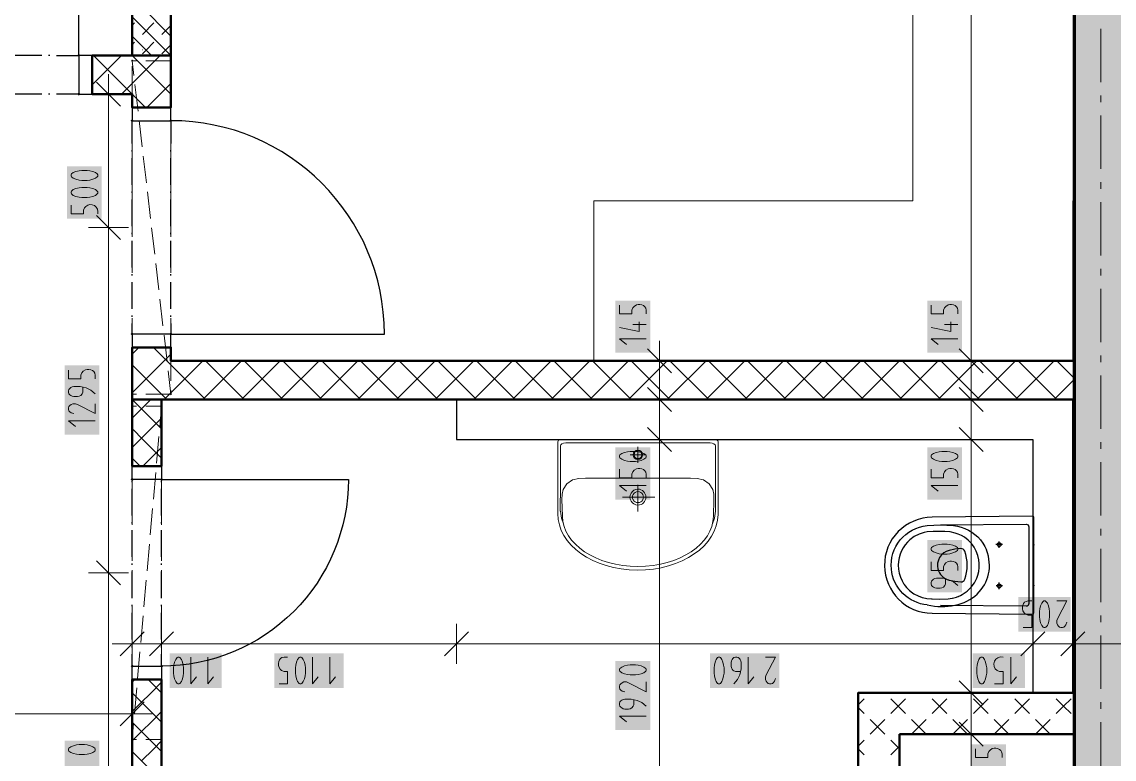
# Model space of a CAD drawing. Header units: millimetres. Extents: x 0 to 594, y 0 to 420.
# Drawn here: x 309.42 to 351.37, y 243.86 to 272.19 of the extents above; entities that cross this region are included whole.
import ezdxf

# ---------------------------------------------------------------- set-up
doc = ezdxf.new("R2010")
doc.units = ezdxf.units.MM
doc.header["$LTSCALE"] = 8
for name, color, linetype in [('PDF_Dvere', 7, 'Continuous'), ('PDF_Instalacni prizdivka do 1m', 7, 'Continuous'), ('PDF_Koty delkove', 7, 'Continuous'), ('PDF_Kuchyne', 7, 'Continuous'), ('PDF_Osy hlavni', 7, 'Continuous'), ('PDF_Preklady', 7, 'Continuous'), ('PDF_Pricky CP', 7, 'Continuous'), ('PDF_Pricky zdene', 7, 'Continuous'), ('PDF_Sanita', 7, 'Continuous'), ('PDF_Steny obvodove nosne', 7, 'Continuous')]:
    doc.layers.add(name, color=color, linetype=linetype)

msp = doc.modelspace()

# ---------------------------------------------------------------- linework, layer by layer
at = {"layer": 'PDF_Dvere', "lineweight": 25}
for points in [[(310.745, 270.907), (311.605, 270.907), (311.605, 279.107, 0.414213), (303.405, 270.907), (303.826, 270.907)], [(315.141, 260.603), (315.141, 260.196), (323.341, 260.196, 0.414213), (315.141, 268.396), (315.141, 267.522)], [(314.783, 254.61), (321.958, 254.61, -0.414214), (314.783, 247.435), (314.783, 247.893)]]:
    msp.add_lwpolyline(points, format="xyb", dxfattribs=at)
for points in [[(310.181, 270.907), (309.156, 270.907)], [(310.489, 270.907), (310.437, 270.907)], [(310.181, 269.421), (309.156, 269.421)], [(310.489, 269.421), (310.437, 269.421)], [(311.605, 269.421), (310.745, 269.421)], [(313.655, 267.522), (313.655, 268.396)], [(313.655, 267.215), (313.655, 267.266)], [(315.141, 267.215), (315.141, 267.266)], [(313.655, 265.933), (313.655, 266.958)], [(315.141, 265.933), (315.141, 266.958)], [(313.655, 265.626), (313.655, 265.677)], [(315.141, 265.626), (315.141, 265.677)], [(313.655, 264.345), (313.655, 265.37)], [(315.141, 264.345), (315.141, 265.37)], [(313.655, 264.037), (313.655, 264.088)], [(315.141, 264.037), (315.141, 264.088)], [(313.655, 262.756), (313.655, 263.781)], [(315.141, 262.756), (315.141, 263.781)], [(313.655, 262.448), (313.655, 262.5)], [(315.141, 262.448), (315.141, 262.5)], [(313.655, 261.167), (313.655, 262.192)], [(315.141, 261.167), (315.141, 262.192)], [(313.655, 260.86), (313.655, 260.911)], [(313.655, 260.196), (313.655, 260.603)], [(315.141, 260.86), (315.141, 260.911)], [(313.655, 254.505), (313.655, 254.556)], [(313.655, 253.223), (313.655, 254.248)], [(314.783, 254.505), (314.783, 254.556)], [(314.783, 253.223), (314.783, 254.248)], [(313.655, 252.916), (313.655, 252.967)], [(313.655, 251.635), (313.655, 252.66)], [(314.783, 252.916), (314.783, 252.967)], [(314.783, 251.635), (314.783, 252.66)], [(313.655, 251.327), (313.655, 251.378)], [(314.783, 251.327), (314.783, 251.378)], [(313.655, 250.046), (313.655, 251.071)], [(314.783, 250.046), (314.783, 251.071)], [(313.655, 249.738), (313.655, 249.79)], [(314.783, 249.738), (314.783, 249.79)], [(313.655, 248.457), (313.655, 249.482)], [(314.783, 248.457), (314.783, 249.482)], [(313.655, 248.15), (313.655, 248.201)], [(314.783, 248.15), (314.783, 248.201)], [(313.655, 247.435), (313.655, 247.893)]]:
    msp.add_lwpolyline(points, dxfattribs=at)
for points in [[(311.605, 269.421), (312.118, 269.421), (312.118, 270.907), (311.605, 270.907)], [(313.655, 268.908), (313.655, 268.396), (315.141, 268.396), (315.141, 268.908)], [(313.655, 260.196), (313.655, 259.683), (315.141, 259.683), (315.141, 260.196)], [(313.655, 254.61), (313.655, 255.122), (314.783, 255.122), (314.783, 254.61)], [(313.655, 246.922), (313.655, 247.435), (314.783, 247.435), (314.783, 246.922)]]:
    msp.add_lwpolyline(points, close=True, dxfattribs=at)
at = {"layer": 'PDF_Dvere', "lineweight": 25, "transparency": 33554559}
for points in [[(311.669, 270.907), (311.605, 270.843), (311.605, 270.971), (311.541, 270.907)], [(311.669, 269.421), (311.605, 269.357), (311.605, 269.485), (311.541, 269.421)], [(313.655, 268.332), (313.591, 268.396), (313.719, 268.396), (313.655, 268.46)], [(315.141, 268.332), (315.077, 268.396), (315.206, 268.396), (315.141, 268.46)], [(313.655, 260.132), (313.591, 260.196), (313.719, 260.196), (313.655, 260.26)], [(315.141, 260.132), (315.077, 260.196), (315.206, 260.196), (315.141, 260.26)], [(313.655, 254.545), (313.591, 254.61), (313.719, 254.61), (313.655, 254.674)], [(314.783, 254.545), (314.719, 254.61), (314.847, 254.61), (314.783, 254.674)], [(313.655, 247.371), (313.591, 247.435), (313.719, 247.435), (313.655, 247.499)], [(314.783, 247.371), (314.719, 247.435), (314.847, 247.435), (314.783, 247.499)]]:
    msp.add_solid(points, dxfattribs=at)
at = {"layer": 'PDF_Instalacni prizdivka do 1m', "lineweight": 25}
msp.add_lwpolyline([(349.786, 257.685), (326.109, 257.685), (326.109, 256.147), (348.249, 256.147), (348.249, 246.41), (349.786, 246.41), (349.786, 257.684)], close=True, dxfattribs=at)
at = {"layer": 'PDF_Koty delkove', "lineweight": 18}
for points in [[(345.88, 233.7), (345.88, 234.028), (345.88, 236.313), (345.88, 244.821), (345.88, 246.41), (345.88, 256.147), (345.88, 257.685), (345.88, 259.171), (345.88, 320.055), (345.88, 323.95)], [(312.748, 269.421), (312.748, 270.189)], [(313.209, 268.959), (312.287, 269.882)], [(313.517, 269.421), (312.748, 269.421), (311.979, 269.421)], [(312.748, 239.03), (312.748, 251.022), (312.748, 264.296), (312.748, 269.421)], [(311.919, 266.485), (311.714, 266.485), (311.613, 266.471), (311.493, 266.444), (311.39, 266.403), (311.322, 266.348), (311.305, 266.321), (311.305, 266.266), (311.322, 266.238), (311.39, 266.184), (311.493, 266.143), (311.613, 266.115), (311.714, 266.101), (311.919, 266.101), (312.022, 266.115), (312.142, 266.143), (312.244, 266.184), (312.313, 266.238)], [(312.313, 266.238), (312.33, 266.266), (312.33, 266.321), (312.313, 266.348), (312.244, 266.403), (312.142, 266.444), (312.022, 266.471), (311.919, 266.485)], [(313.209, 263.834), (312.287, 264.757)], [(313.517, 264.296), (312.748, 264.296), (311.979, 264.296)], [(332.37, 261.303), (332.37, 260.974), (332.848, 260.974), (332.848, 261.111), (332.882, 261.206), (332.934, 261.261), (333.019, 261.316), (333.086, 261.33), (333.155, 261.33), (333.224, 261.316), (333.291, 261.289), (333.343, 261.248), (333.378, 261.193), (333.395, 261.111), (333.395, 260.974)], [(344.342, 261.303), (344.342, 260.974), (344.82, 260.974), (344.82, 261.111), (344.855, 261.206), (344.906, 261.261), (344.991, 261.316), (345.059, 261.33), (345.128, 261.33), (345.196, 261.316), (345.264, 261.289), (345.315, 261.248), (345.35, 261.193), (345.367, 261.111)], [(345.367, 261.111), (345.367, 260.974)], [(333.121, 260.673), (333.121, 260.289), (332.37, 260.454)], [(333.395, 260.563), (332.882, 260.563)], [(345.094, 260.673), (345.094, 260.289), (344.342, 260.454)], [(345.367, 260.563), (344.855, 260.563)], [(333.395, 260.016), (332.37, 260.016), (332.643, 259.797)], [(333.907, 259.171), (333.907, 259.94)], [(345.367, 260.016), (344.342, 260.016), (344.615, 259.797)], [(334.369, 258.71), (333.446, 259.632)], [(346.341, 258.71), (345.419, 259.632)], [(334.676, 259.171), (333.907, 259.171), (333.139, 259.171)], [(333.907, 233.7), (333.907, 236.467), (333.907, 256.147), (333.907, 257.685), (333.907, 259.171)], [(346.649, 259.171), (345.88, 259.171), (345.111, 259.171)], [(311.21, 258.809), (311.21, 258.481), (311.688, 258.481), (311.688, 258.618), (311.723, 258.713), (311.774, 258.768), (311.859, 258.822), (311.927, 258.836), (311.995, 258.836), (312.064, 258.822), (312.132, 258.795), (312.183, 258.754), (312.218, 258.7), (312.235, 258.618), (312.235, 258.481)], [(312.235, 257.906), (312.064, 258.043), (311.893, 258.125), (311.654, 258.179), (311.414, 258.179), (311.347, 258.165), (311.295, 258.138), (311.262, 258.111), (311.227, 258.07), (311.21, 258.015), (311.21, 257.961), (311.227, 257.906), (311.262, 257.865), (311.295, 257.838), (311.347, 257.81), (311.414, 257.796), (311.552, 257.796), (311.619, 257.81), (311.688, 257.838), (311.739, 257.906), (311.757, 257.961), (311.757, 258.152)], [(334.369, 257.223), (333.446, 258.146)], [(346.341, 257.223), (345.419, 258.146)], [(334.676, 257.685), (333.907, 257.685), (333.139, 257.685)], [(346.649, 257.685), (345.88, 257.685), (345.111, 257.685)], [(311.483, 257.522), (311.38, 257.522), (311.313, 257.495), (311.262, 257.454), (311.227, 257.413), (311.21, 257.358), (311.21, 257.304), (311.227, 257.249), (311.262, 257.208), (311.313, 257.167), (311.414, 257.139)], [(312.235, 257.522), (312.235, 257.139), (311.552, 257.495), (311.483, 257.522)], [(312.235, 256.865), (311.21, 256.865), (311.483, 256.647)], [(334.369, 255.686), (333.446, 256.608)], [(346.341, 255.686), (345.419, 256.608)], [(334.676, 256.147), (333.907, 256.147), (333.139, 256.147)], [(346.649, 256.147), (345.88, 256.147), (345.111, 256.147)], [(332.984, 255.686), (332.779, 255.686), (332.677, 255.672), (332.558, 255.645), (332.455, 255.604), (332.386, 255.55), (332.37, 255.522), (332.37, 255.468), (332.386, 255.44), (332.455, 255.385), (332.558, 255.344), (332.677, 255.316), (332.779, 255.303), (332.984, 255.303), (333.086, 255.316), (333.206, 255.344), (333.309, 255.385), (333.378, 255.44)], [(333.378, 255.44), (333.395, 255.468), (333.395, 255.522), (333.378, 255.55), (333.309, 255.604), (333.206, 255.645), (333.086, 255.672), (332.984, 255.686)], [(332.37, 255.002), (332.37, 254.673), (332.848, 254.673), (332.848, 254.811), (332.882, 254.906), (332.934, 254.961), (333.019, 255.015), (333.086, 255.029), (333.155, 255.029), (333.224, 255.015), (333.291, 254.988), (333.343, 254.947), (333.378, 254.893), (333.395, 254.811), (333.395, 254.673)], [(344.342, 255.002), (344.342, 254.673), (344.82, 254.673), (344.82, 254.811), (344.855, 254.906), (344.906, 254.961), (344.991, 255.015)], [(344.991, 255.015), (345.059, 255.029), (345.128, 255.029), (345.196, 255.015), (345.264, 254.988), (345.315, 254.947), (345.35, 254.893), (345.367, 254.811), (345.367, 254.673)], [(333.395, 254.372), (332.37, 254.372), (332.643, 254.154)], [(345.367, 254.372), (344.342, 254.372), (344.615, 254.154)], [(313.209, 250.561), (312.287, 251.483)], [(344.342, 251.443), (344.342, 251.115), (344.82, 251.115), (344.82, 251.252), (344.855, 251.347), (344.906, 251.402), (344.991, 251.456), (345.059, 251.47), (345.128, 251.47), (345.196, 251.456), (345.264, 251.429), (345.315, 251.388), (345.35, 251.334), (345.367, 251.252), (345.367, 251.115)], [(313.517, 251.022), (312.748, 251.022), (311.979, 251.022)], [(345.367, 250.54), (345.196, 250.677), (345.025, 250.759), (344.786, 250.813), (344.546, 250.813), (344.479, 250.799), (344.427, 250.772), (344.394, 250.745), (344.359, 250.704), (344.342, 250.649), (344.342, 250.595), (344.359, 250.54), (344.394, 250.499), (344.427, 250.472), (344.479, 250.444), (344.546, 250.43), (344.684, 250.43), (344.751, 250.444)], [(344.751, 250.444), (344.82, 250.472), (344.871, 250.54), (344.889, 250.595), (344.889, 250.786)], [(347.874, 248.918), (348.203, 248.918), (348.203, 249.396), (348.065, 249.396), (347.97, 249.431), (347.915, 249.482), (347.861, 249.567), (347.847, 249.635), (347.847, 249.703), (347.861, 249.772), (347.888, 249.84), (347.929, 249.891), (347.983, 249.926), (348.065, 249.943), (348.203, 249.943)], [(349.161, 249.943), (349.545, 249.943), (349.188, 249.26), (349.161, 249.191), (349.161, 249.088), (349.188, 249.021), (349.229, 248.969), (349.27, 248.935)], [(313.655, 249.061), (313.655, 248.293), (313.655, 247.524)], [(314.783, 249.061), (314.783, 248.293), (314.783, 247.524)], [(326.109, 249.061), (326.109, 248.293), (326.109, 247.524)], [(348.249, 249.061), (348.249, 248.293), (348.249, 247.524)], [(349.27, 248.935), (349.325, 248.918), (349.38, 248.918), (349.435, 248.935), (349.476, 248.969), (349.517, 249.021), (349.545, 249.122)], [(349.786, 249.061), (349.786, 248.293), (349.786, 247.524)], [(314.116, 248.754), (313.194, 247.831)], [(315.244, 248.754), (314.321, 247.831)], [(326.57, 248.754), (325.648, 247.831)], [(348.71, 248.754), (347.787, 247.831)], [(350.247, 248.754), (349.325, 247.831)], [(313.655, 248.293), (312.886, 248.293)], [(388.07, 248.293), (386.942, 248.293), (382.066, 248.293), (375.616, 248.293), (353.579, 248.293), (351.887, 248.293), (349.786, 248.293), (348.249, 248.293), (326.109, 248.293), (314.783, 248.293), (313.655, 248.293)], [(315.544, 246.84), (315.585, 246.943), (315.613, 247.063), (315.627, 247.164), (315.627, 247.369), (315.613, 247.472), (315.585, 247.592), (315.544, 247.694), (315.49, 247.763), (315.462, 247.78), (315.408, 247.78), (315.38, 247.763), (315.326, 247.694), (315.285, 247.592), (315.258, 247.472), (315.244, 247.369)], [(315.901, 247.78), (315.901, 246.755), (316.119, 247.028)], [(316.558, 247.78), (316.558, 246.755), (316.776, 247.028)], [(319.295, 246.755), (319.624, 246.755), (319.624, 247.233), (319.487, 247.233), (319.392, 247.268), (319.336, 247.319), (319.282, 247.404), (319.268, 247.472), (319.268, 247.54), (319.282, 247.609), (319.309, 247.677), (319.35, 247.728), (319.405, 247.763), (319.487, 247.78), (319.624, 247.78)], [(319.925, 247.164), (319.939, 247.063), (319.966, 246.943), (320.007, 246.84), (320.062, 246.772), (320.09, 246.755), (320.144, 246.755), (320.172, 246.772), (320.226, 246.84), (320.267, 246.943), (320.295, 247.063), (320.309, 247.164), (320.309, 247.369), (320.295, 247.472), (320.267, 247.592), (320.226, 247.694), (320.172, 247.763), (320.144, 247.78), (320.09, 247.78), (320.062, 247.763), (320.007, 247.694), (319.966, 247.592), (319.939, 247.472), (319.925, 247.369)], [(320.582, 247.78), (320.582, 246.755), (320.801, 247.028)], [(321.239, 247.78), (321.239, 246.755), (321.458, 247.028)], [(336.823, 247.233), (336.768, 247.25), (336.726, 247.284), (336.699, 247.319), (336.672, 247.369), (336.658, 247.438), (336.658, 247.574), (336.672, 247.643), (336.699, 247.694), (336.726, 247.728), (336.768, 247.763), (336.823, 247.78), (336.877, 247.78), (336.932, 247.763), (336.973, 247.728), (337, 247.694), (337.028, 247.643), (337.042, 247.574), (337.042, 247.335), (336.987, 247.096), (336.905, 246.925), (336.768, 246.755)], [(337.315, 247.78), (337.315, 246.755), (337.534, 247.028)], [(337.972, 247.78), (338.356, 247.78), (338, 247.096), (337.972, 247.028), (337.972, 246.925), (338, 246.858), (338.041, 246.806), (338.082, 246.772), (338.137, 246.755), (338.191, 246.755), (338.246, 246.772), (338.287, 246.806), (338.328, 246.858), (338.356, 246.959)], [(347.404, 247.78), (347.404, 246.755), (347.622, 247.028)], [(315.244, 247.369), (315.244, 247.164), (315.258, 247.063), (315.285, 246.943), (315.326, 246.84), (315.38, 246.772), (315.408, 246.755), (315.462, 246.755), (315.49, 246.772), (315.544, 246.84)], [(319.925, 247.369), (319.925, 247.164)], [(332.984, 247.485), (332.779, 247.485), (332.677, 247.471), (332.558, 247.444), (332.455, 247.402), (332.386, 247.348), (332.37, 247.32), (332.37, 247.266)], [(332.37, 247.266), (332.386, 247.238), (332.455, 247.184), (332.558, 247.143), (332.677, 247.115), (332.779, 247.101), (332.984, 247.101), (333.086, 247.115), (333.206, 247.143), (333.309, 247.184), (333.378, 247.238), (333.395, 247.266), (333.395, 247.32), (333.378, 247.348), (333.309, 247.402), (333.206, 247.444), (333.086, 247.471), (332.984, 247.485)], [(337.014, 247.233), (336.823, 247.233)], [(333.395, 246.828), (333.395, 246.444), (332.711, 246.8), (332.643, 246.828), (332.54, 246.828), (332.472, 246.8), (332.421, 246.759), (332.386, 246.718), (332.37, 246.663), (332.37, 246.609), (332.386, 246.554), (332.421, 246.513), (332.472, 246.472), (332.574, 246.444)], [(346.341, 245.948), (345.419, 246.871)], [(313.655, 246.366), (313.655, 245.598), (313.655, 244.829)], [(346.649, 246.41), (345.88, 246.41), (345.111, 246.41)], [(314.116, 246.059), (313.194, 245.136)], [(333.395, 245.897), (333.224, 246.034), (333.053, 246.116), (332.814, 246.171), (332.574, 246.171), (332.506, 246.157), (332.455, 246.129), (332.421, 246.102), (332.386, 246.061), (332.37, 246.006), (332.37, 245.952), (332.386, 245.897), (332.421, 245.856), (332.455, 245.829), (332.506, 245.801), (332.574, 245.787), (332.711, 245.787), (332.779, 245.801), (332.848, 245.829), (332.899, 245.897), (332.916, 245.952), (332.916, 246.143)], [(313.655, 245.598), (306.79, 245.598), (302.623, 245.598), (298.895, 245.598), (297.768, 245.598), (287.364, 245.598), (285.212, 245.598), (274.808, 245.598), (273.681, 245.598), (258.921, 245.598)], [(313.655, 245.598), (314.424, 245.598)], [(333.395, 245.513), (332.37, 245.513), (332.643, 245.295)], [(346.341, 244.36), (345.419, 245.282)], [(346.649, 244.821), (345.88, 244.821), (345.111, 244.821)], [(346.04, 244.253), (346.04, 243.925), (346.518, 243.925), (346.518, 244.062), (346.553, 244.157), (346.604, 244.212), (346.689, 244.266), (346.757, 244.28), (346.825, 244.28), (346.894, 244.266), (346.962, 244.239), (347.013, 244.198), (347.048, 244.144), (347.065, 244.062), (347.065, 243.925)]]:
    msp.add_lwpolyline(points, dxfattribs=at)
for points in [[(311.919, 265.828), (311.714, 265.828), (311.613, 265.814), (311.493, 265.787), (311.39, 265.746), (311.322, 265.691), (311.305, 265.663), (311.305, 265.609), (311.322, 265.581), (311.39, 265.527), (311.493, 265.486), (311.613, 265.458), (311.714, 265.444), (311.919, 265.444), (312.022, 265.458), (312.142, 265.486), (312.244, 265.527), (312.313, 265.581), (312.33, 265.609), (312.33, 265.663), (312.313, 265.691), (312.244, 265.746), (312.142, 265.787), (312.022, 265.814)], [(344.956, 255.686), (344.751, 255.686), (344.65, 255.672), (344.53, 255.645), (344.427, 255.604), (344.359, 255.55), (344.342, 255.522), (344.342, 255.468), (344.359, 255.44), (344.427, 255.385), (344.53, 255.344), (344.65, 255.316), (344.751, 255.303), (344.956, 255.303), (345.059, 255.316), (345.179, 255.344), (345.281, 255.385), (345.35, 255.44), (345.367, 255.468), (345.367, 255.522), (345.35, 255.55), (345.281, 255.604), (345.179, 255.645), (345.059, 255.672)], [(344.956, 252.127), (344.751, 252.127), (344.65, 252.113), (344.53, 252.086), (344.427, 252.045), (344.359, 251.991), (344.342, 251.963), (344.342, 251.909), (344.359, 251.881), (344.427, 251.827), (344.53, 251.786), (344.65, 251.758), (344.751, 251.744), (344.956, 251.744), (345.059, 251.758), (345.179, 251.786), (345.281, 251.827), (345.35, 251.881), (345.367, 251.909), (345.367, 251.963), (345.35, 251.991), (345.281, 252.045), (345.179, 252.086), (345.059, 252.113)], [(348.504, 249.532), (348.504, 249.327), (348.518, 249.226), (348.545, 249.106), (348.586, 249.003), (348.64, 248.935), (348.668, 248.918), (348.722, 248.918), (348.75, 248.935), (348.805, 249.003), (348.846, 249.106), (348.874, 249.226), (348.888, 249.327), (348.888, 249.532), (348.874, 249.635), (348.846, 249.755), (348.805, 249.857), (348.75, 249.926), (348.722, 249.943), (348.668, 249.943), (348.64, 249.926), (348.586, 249.857), (348.545, 249.755), (348.518, 249.635)], [(336.001, 247.369), (336.001, 247.164), (336.015, 247.063), (336.042, 246.943), (336.083, 246.84), (336.138, 246.772), (336.166, 246.755), (336.22, 246.755), (336.248, 246.772), (336.302, 246.84), (336.343, 246.943), (336.371, 247.063), (336.385, 247.164), (336.385, 247.369), (336.371, 247.472), (336.343, 247.592), (336.302, 247.694), (336.248, 247.763), (336.22, 247.78), (336.166, 247.78), (336.138, 247.763), (336.083, 247.694), (336.042, 247.592), (336.015, 247.472)], [(346.09, 247.369), (346.09, 247.164), (346.104, 247.063), (346.131, 246.943), (346.172, 246.84), (346.226, 246.772), (346.254, 246.755), (346.308, 246.755), (346.336, 246.772), (346.39, 246.84), (346.431, 246.943), (346.459, 247.063), (346.473, 247.164), (346.473, 247.369), (346.459, 247.472), (346.431, 247.592), (346.39, 247.694), (346.336, 247.763), (346.308, 247.78), (346.254, 247.78), (346.226, 247.763), (346.172, 247.694), (346.131, 247.592), (346.104, 247.472)], [(311.824, 244.421), (311.619, 244.421), (311.518, 244.407), (311.398, 244.38), (311.295, 244.339), (311.227, 244.284), (311.21, 244.257), (311.21, 244.202), (311.227, 244.174), (311.295, 244.12), (311.398, 244.079), (311.518, 244.051), (311.619, 244.037), (311.824, 244.037), (311.927, 244.051), (312.047, 244.079), (312.149, 244.12), (312.218, 244.174), (312.235, 244.202), (312.235, 244.257), (312.218, 244.284), (312.149, 244.339), (312.047, 244.38), (311.927, 244.407)]]:
    msp.add_lwpolyline(points, close=True, dxfattribs=at)
for points in [[(311.305, 265.144), (311.305, 264.815), (311.783, 264.815), (311.783, 264.952), (311.818, 265.048), (311.869, 265.103, -0.753191), (312.33, 264.815)], [(346.774, 246.755), (347.102, 246.755), (347.102, 247.233), (346.965, 247.233), (346.87, 247.268, -0.843876), (347.102, 247.78)]]:
    msp.add_lwpolyline(points, format="xyb", dxfattribs=at)
at = {"layer": 'PDF_Koty delkove', "color": 7, "lineweight": 18, "true_color": 0xffffff, "transparency": 33554559}
for points in [[(312.484, 264.633), (312.484, 266.638), (311.152, 264.633), (311.152, 266.638)], [(333.549, 259.478), (333.549, 261.483), (332.216, 259.478), (332.216, 261.483)], [(345.521, 259.478), (345.521, 261.483), (344.189, 259.478), (344.189, 261.483)], [(312.389, 256.328), (312.389, 258.99), (311.057, 256.328), (311.057, 258.99)], [(333.549, 253.835), (333.549, 255.84), (332.216, 253.835), (332.216, 255.84)], [(345.521, 253.835), (345.521, 255.84), (344.189, 253.835), (344.189, 255.84)], [(345.521, 250.276), (345.521, 252.281), (344.189, 250.276), (344.189, 252.281)], [(349.698, 250.097), (347.694, 250.097), (349.698, 248.765), (347.694, 248.765)], [(317.095, 247.934), (315.09, 247.934), (317.095, 246.601), (315.09, 246.601)], [(321.777, 247.934), (319.115, 247.934), (321.777, 246.601), (319.115, 246.601)], [(333.549, 244.976), (333.549, 247.638), (332.216, 244.976), (332.216, 247.638)], [(338.51, 247.934), (335.848, 247.934), (338.51, 246.601), (335.848, 246.601)], [(347.941, 247.934), (345.936, 247.934), (347.941, 246.601), (345.936, 246.601)], [(312.389, 241.912), (312.389, 244.574), (311.057, 241.912), (311.057, 244.574)], [(347.219, 242.429), (347.219, 244.434), (345.886, 242.429), (345.886, 244.434)]]:
    msp.add_solid(points, dxfattribs=at)
at = {"layer": 'PDF_Kuchyne', "lineweight": 13}
msp.add_lwpolyline([(349.786, 283.771), (337.486, 283.771), (337.486, 277.621), (343.636, 277.621), (343.636, 265.321), (331.388, 265.321), (331.388, 259.171), (349.786, 259.171), (349.786, 265.321)], dxfattribs=at)
at = {"layer": 'PDF_Osy hlavni', "lineweight": 18}
for points in [[(350.862, 269.88), (350.862, 271.929)], [(350.862, 269.111), (350.862, 269.367)], [(350.862, 266.548), (350.862, 268.598)], [(350.862, 265.78), (350.862, 266.036)], [(350.862, 263.217), (350.862, 265.267)], [(350.862, 262.448), (350.862, 262.705)], [(350.862, 259.886), (350.862, 261.936)], [(350.862, 259.117), (350.862, 259.373)], [(350.862, 256.555), (350.862, 258.605)], [(350.862, 255.786), (350.862, 256.042)], [(350.862, 253.223), (350.862, 255.273)], [(350.862, 252.455), (350.862, 252.711)], [(350.862, 249.892), (350.862, 251.942)], [(350.862, 249.123), (350.862, 249.38)], [(350.862, 246.561), (350.862, 248.611)], [(350.862, 245.792), (350.862, 246.048)], [(350.862, 243.23), (350.862, 245.28)]]:
    msp.add_lwpolyline(points, dxfattribs=at)
at = {"layer": 'PDF_Preklady', "lineweight": 18}
for points in [[(313.721, 270.138), (313.655, 270.702)], [(313.82, 270.702), (313.656, 270.702)], [(313.656, 270.702), (313.656, 270.702)], [(315.141, 270.702), (314.179, 270.702)], [(313.655, 269.47), (313.655, 270.495)], [(315.141, 269.47), (315.141, 270.495)], [(313.88, 268.763), (313.762, 269.781)], [(313.655, 268.086), (313.655, 268.908), (313.655, 269.111)], [(315.141, 268.086), (315.141, 268.908), (315.141, 269.111)], [(314.04, 267.389), (313.921, 268.407)], [(313.655, 266.702), (313.655, 267.727)], [(315.141, 266.702), (315.141, 267.727)], [(314.199, 266.014), (314.081, 267.032)], [(313.655, 265.318), (313.655, 266.343)], [(315.141, 265.318), (315.141, 266.343)], [(314.358, 264.639), (314.24, 265.658)], [(313.655, 263.935), (313.655, 264.96)], [(315.141, 263.935), (315.141, 264.96)], [(314.518, 263.265), (314.4, 264.283)], [(313.655, 262.551), (313.655, 263.576)], [(315.141, 262.551), (315.141, 263.576)], [(314.677, 261.89), (314.559, 262.909)], [(313.655, 261.167), (313.655, 262.192)], [(315.141, 261.167), (315.141, 262.192)], [(314.837, 260.516), (314.719, 261.534)], [(313.655, 259.783), (313.655, 260.808)], [(315.141, 259.783), (315.141, 260.808)], [(314.996, 259.141), (314.878, 260.16)], [(313.655, 259.171), (313.655, 259.425)], [(315.141, 259.171), (315.141, 259.425)], [(313.655, 258.4), (313.655, 259.171)], [(315.141, 258.4), (315.141, 259.171)], [(314.179, 257.89), (315.141, 257.89), (315.038, 258.785)], [(313.655, 257.89), (313.655, 258.041)], [(315.141, 257.89), (315.141, 258.041)], [(313.82, 257.89), (313.655, 257.89)], [(313.82, 257.428), (313.655, 257.428)], [(313.655, 257.016), (313.655, 257.428)], [(314.783, 257.428), (314.179, 257.428)], [(314.711, 256.613), (314.783, 257.428)], [(314.783, 257.016), (314.783, 257.428)], [(313.655, 255.632), (313.655, 256.657)], [(314.783, 255.632), (314.783, 256.657)], [(314.59, 255.235), (314.68, 256.256)], [(313.655, 255.122), (313.655, 255.273)], [(313.655, 254.248), (313.655, 255.122)], [(314.783, 255.122), (314.783, 255.273)], [(314.783, 254.248), (314.783, 255.122)], [(314.468, 253.857), (314.558, 254.878)], [(313.655, 252.865), (313.655, 253.89)], [(314.783, 252.865), (314.783, 253.89)], [(314.347, 252.478), (314.437, 253.499)], [(313.655, 251.481), (313.655, 252.506)], [(314.783, 251.481), (314.783, 252.506)], [(314.226, 251.1), (314.316, 252.121)], [(313.655, 250.097), (313.655, 251.122)], [(314.783, 250.097), (314.783, 251.122)], [(314.104, 249.721), (314.194, 250.742)], [(313.655, 248.713), (313.655, 249.738)], [(314.783, 248.713), (314.783, 249.738)], [(313.983, 248.343), (314.073, 249.364)], [(313.655, 247.33), (313.655, 248.355)], [(313.862, 246.965), (313.952, 247.986)], [(314.783, 247.33), (314.783, 248.355)], [(313.655, 246.922), (313.655, 246.971)], [(313.655, 245.946), (313.655, 246.922)], [(314.783, 246.922), (314.783, 246.971)], [(314.783, 245.946), (314.783, 246.922)], [(313.741, 245.586), (313.83, 246.607)], [(313.655, 245.587), (313.655, 244.616), (313.709, 245.229)], [(314.783, 245.587), (314.783, 244.616), (314.179, 244.616)], [(313.82, 244.616), (313.655, 244.616)]]:
    msp.add_lwpolyline(points, dxfattribs=at)
at = {"layer": 'PDF_Preklady', "lineweight": 18, "transparency": 33554559}
for points in [[(313.661, 270.656), (313.609, 270.697), (313.701, 270.707), (313.65, 270.748)], [(313.702, 270.702), (313.656, 270.656), (313.656, 270.748), (313.609, 270.702)], [(313.655, 270.656), (313.609, 270.702), (313.701, 270.702), (313.655, 270.748)], [(315.141, 270.656), (315.095, 270.702), (315.188, 270.702), (315.141, 270.748)], [(315.188, 270.702), (315.141, 270.656), (315.141, 270.748), (315.095, 270.702)], [(313.655, 269.375), (313.609, 269.421), (313.701, 269.421), (313.655, 269.467)], [(313.655, 269.375), (313.609, 269.421), (313.701, 269.421), (313.655, 269.467)], [(313.655, 268.862), (313.609, 268.908), (313.701, 268.908), (313.655, 268.954)], [(313.655, 268.862), (313.609, 268.908), (313.701, 268.908), (313.655, 268.954)], [(315.141, 268.862), (315.095, 268.908), (315.188, 268.908), (315.141, 268.954)], [(315.141, 268.862), (315.095, 268.908), (315.188, 268.908), (315.141, 268.954)], [(313.655, 259.637), (313.609, 259.683), (313.701, 259.683), (313.655, 259.729)], [(313.655, 259.637), (313.609, 259.683), (313.701, 259.683), (313.655, 259.729)], [(315.141, 259.637), (315.095, 259.683), (315.188, 259.683), (315.141, 259.729)], [(315.141, 259.637), (315.095, 259.683), (315.188, 259.683), (315.141, 259.729)], [(313.655, 259.125), (313.609, 259.171), (313.701, 259.171), (313.655, 259.217)], [(313.655, 259.125), (313.609, 259.171), (313.701, 259.171), (313.655, 259.217)], [(315.141, 259.125), (315.095, 259.171), (315.188, 259.171), (315.141, 259.217)], [(315.141, 259.125), (315.095, 259.171), (315.188, 259.171), (315.141, 259.217)], [(313.655, 257.843), (313.609, 257.89), (313.701, 257.89), (313.655, 257.936)], [(313.701, 257.89), (313.655, 257.843), (313.655, 257.936), (313.609, 257.89)], [(315.188, 257.89), (315.141, 257.843), (315.141, 257.936), (315.095, 257.89)], [(315.141, 257.843), (315.095, 257.89), (315.188, 257.89), (315.141, 257.936)], [(315.147, 257.844), (315.096, 257.884), (315.187, 257.895), (315.136, 257.935)], [(313.701, 257.428), (313.655, 257.382), (313.655, 257.474), (313.609, 257.428)], [(313.655, 257.382), (313.609, 257.428), (313.701, 257.428), (313.655, 257.474)], [(314.779, 257.382), (314.737, 257.432), (314.829, 257.424), (314.787, 257.474)], [(314.783, 257.382), (314.737, 257.428), (314.829, 257.428), (314.783, 257.474)], [(314.829, 257.428), (314.783, 257.382), (314.783, 257.474), (314.737, 257.428)], [(313.655, 255.076), (313.609, 255.122), (313.701, 255.122), (313.655, 255.168)], [(313.655, 255.076), (313.609, 255.122), (313.701, 255.122), (313.655, 255.168)], [(314.783, 255.076), (314.737, 255.122), (314.829, 255.122), (314.783, 255.168)], [(314.783, 255.076), (314.737, 255.122), (314.829, 255.122), (314.783, 255.168)], [(313.655, 246.876), (313.609, 246.922), (313.701, 246.922), (313.655, 246.968)], [(313.655, 246.876), (313.609, 246.922), (313.701, 246.922), (313.655, 246.968)], [(314.783, 246.876), (314.737, 246.922), (314.829, 246.922), (314.783, 246.968)], [(314.783, 246.876), (314.737, 246.922), (314.829, 246.922), (314.783, 246.968)], [(313.651, 244.57), (313.609, 244.62), (313.701, 244.612), (313.659, 244.662)], [(313.655, 244.57), (313.609, 244.616), (313.701, 244.616), (313.655, 244.662)], [(313.701, 244.616), (313.655, 244.57), (313.655, 244.662), (313.609, 244.616)], [(314.829, 244.616), (314.783, 244.57), (314.783, 244.662), (314.737, 244.616)], [(314.783, 244.57), (314.737, 244.616), (314.829, 244.616), (314.783, 244.662)]]:
    msp.add_solid(points, dxfattribs=at)
at = {"layer": 'PDF_Pricky CP', "lineweight": 50}
for points in [[(343.124, 246.41), (341.535, 246.41), (341.535, 236.467), (341.535, 236.313), (343.124, 236.313), (343.124, 244.821)], [(343.124, 244.821), (349.837, 244.821), (349.837, 246.41), (349.786, 246.41), (343.124, 246.41)]]:
    msp.add_lwpolyline(points, dxfattribs=at)
at = {"layer": 'PDF_Pricky CP', "lineweight": 9}
for points in [[(341.996, 246.41), (341.994, 246.407)], [(342.562, 246.407), (342.56, 246.41)], [(343.585, 246.41), (343.582, 246.407)], [(344.151, 246.407), (344.149, 246.41)], [(345.174, 246.41), (345.171, 246.407)], [(345.74, 246.407), (345.737, 246.41)], [(346.762, 246.41), (346.76, 246.407)], [(347.329, 246.407), (347.326, 246.41)], [(348.351, 246.41), (348.349, 246.407)], [(348.917, 246.407), (348.915, 246.41)], [(341.535, 245.948), (341.768, 246.182)], [(341.768, 245.613), (341.535, 245.846)], [(343.124, 245.846), (343.072, 245.897), (342.788, 246.182)], [(343.072, 245.897), (342.788, 245.613)], [(343.072, 245.897), (343.124, 245.948)], [(343.124, 245.948), (343.357, 246.182)], [(343.357, 245.613), (343.124, 245.846)], [(344.946, 245.613), (344.661, 245.897), (344.377, 246.182)], [(344.377, 245.613), (344.661, 245.897), (344.946, 246.182)], [(346.534, 245.613), (346.25, 245.897), (345.966, 246.182)], [(345.966, 245.613), (346.25, 245.897), (346.534, 246.182)], [(348.123, 245.613), (347.839, 245.897), (347.554, 246.182)], [(347.554, 245.613), (347.839, 245.897), (348.123, 246.182)], [(349.712, 245.613), (349.427, 245.897), (349.143, 246.182)], [(349.143, 245.613), (349.427, 245.897), (349.712, 246.182)], [(342.562, 244.818), (341.994, 245.387)], [(342.562, 245.387), (341.994, 244.818)], [(344.149, 244.821), (343.582, 245.387)], [(344.151, 245.387), (343.585, 244.821)], [(345.737, 244.821), (345.171, 245.387)], [(345.74, 245.387), (345.174, 244.821)], [(347.326, 244.821), (346.76, 245.387)], [(347.329, 245.387), (346.762, 244.821)], [(348.915, 244.821), (348.349, 245.387)], [(348.917, 245.387), (348.351, 244.821)], [(341.535, 244.36), (341.768, 244.593)], [(343.124, 244.257), (343.072, 244.308), (342.788, 244.593)], [(341.768, 244.024), (341.535, 244.257)], [(343.072, 244.308), (342.788, 244.024)], [(343.072, 244.308), (343.124, 244.36)]]:
    msp.add_lwpolyline(points, dxfattribs=at)
at = {"layer": 'PDF_Pricky zdene', "lineweight": 50}
msp.add_lwpolyline([(315.141, 270.907), (315.141, 320.055), (315.141, 320.209), (313.655, 320.209), (313.655, 320.055), (313.655, 270.907), (313.656, 270.907)], close=True, dxfattribs=at)
at = {"layer": 'PDF_Pricky zdene', "lineweight": 9}
for points in [[(314.936, 271.855), (314.193, 272.598), (313.655, 273.136)], [(314.936, 271.112), (313.655, 272.393)], [(313.655, 272.06), (313.747, 272.152)], [(314.045, 271.706), (314.491, 272.152)], [(315.141, 271.65), (314.936, 271.855), (314.788, 271.706)], [(314.936, 271.855), (315.141, 272.06)], [(314.193, 271.112), (313.655, 271.65)], [(313.655, 271.317), (313.747, 271.409)], [(314.045, 270.963), (314.193, 271.112), (314.491, 271.409)], [(314.398, 270.907), (314.193, 271.112)], [(314.788, 270.963), (314.936, 271.112)], [(315.141, 270.907), (314.936, 271.112), (315.141, 271.317)], [(313.245, 270.907), (312.118, 269.779)], [(314.168, 268.908), (313.655, 269.421), (313.45, 269.626), (312.169, 270.907)], [(313.656, 270.907), (313.655, 270.907)], [(315.141, 269.421), (314.936, 269.626), (313.656, 270.907)], [(314.731, 270.907), (313.656, 269.831)], [(315.141, 270.907), (315.141, 270.907)], [(313.656, 269.831), (313.45, 269.626), (313.245, 269.421)], [(315.141, 269.831), (314.936, 269.626), (314.219, 268.908)], [(312.169, 269.421), (312.118, 269.472)], [(313.911, 259.683), (313.655, 259.427)], [(315.141, 259.427), (315.109, 259.395), (314.936, 259.222), (314.475, 259.683)], [(314.988, 259.171), (314.936, 259.222), (314.885, 259.171), (313.655, 257.941)], [(314.988, 257.685), (314.936, 257.736), (313.655, 259.017)], [(316.371, 259.171), (314.936, 257.736), (314.885, 257.685)], [(316.474, 257.685), (316.423, 257.736), (314.988, 259.171)], [(317.858, 259.171), (316.423, 257.736), (316.371, 257.685)], [(317.96, 257.685), (317.909, 257.736), (316.474, 259.171)], [(319.344, 259.171), (317.909, 257.736), (317.858, 257.685)], [(319.446, 257.685), (319.395, 257.736), (317.96, 259.171)], [(320.83, 259.171), (319.395, 257.736), (319.344, 257.685)], [(320.933, 257.685), (320.881, 257.736), (319.446, 259.171)], [(322.316, 259.171), (320.881, 257.736), (320.83, 257.685)], [(322.419, 257.685), (322.368, 257.736), (320.933, 259.171)], [(323.803, 259.171), (322.368, 257.736), (322.316, 257.685)], [(323.905, 257.685), (323.854, 257.736), (322.419, 259.171)], [(325.289, 259.171), (323.854, 257.736), (323.803, 257.685)], [(325.391, 257.685), (325.34, 257.736), (323.905, 259.171)], [(326.775, 259.171), (325.34, 257.736), (325.289, 257.685)], [(326.878, 257.685), (326.826, 257.736), (325.391, 259.171)], [(328.261, 259.171), (326.826, 257.736), (326.775, 257.685)], [(328.364, 257.685), (328.313, 257.736), (326.878, 259.171)], [(329.748, 259.171), (328.313, 257.736), (328.261, 257.685)], [(329.85, 257.685), (329.799, 257.736), (328.364, 259.171)], [(331.234, 259.171), (329.799, 257.736), (329.748, 257.685)], [(331.336, 257.685), (331.285, 257.736), (329.85, 259.171)], [(332.72, 259.171), (331.285, 257.736), (331.234, 257.685)], [(332.823, 257.685), (332.771, 257.736), (331.336, 259.171)], [(334.206, 259.171), (332.771, 257.736), (332.72, 257.685)], [(334.309, 257.685), (334.258, 257.736), (332.823, 259.171)], [(335.693, 259.171), (334.258, 257.736), (334.206, 257.685)], [(335.795, 257.685), (335.744, 257.736), (334.309, 259.171)], [(337.179, 259.171), (335.744, 257.736), (335.693, 257.685)], [(337.281, 257.685), (337.23, 257.736), (335.795, 259.171)], [(338.665, 259.171), (337.23, 257.736), (337.179, 257.685)], [(338.767, 257.685), (338.716, 257.736), (337.281, 259.171)], [(340.151, 259.171), (338.716, 257.736), (338.665, 257.685)], [(340.254, 257.685), (340.202, 257.736), (338.767, 259.171)], [(341.637, 259.171), (340.202, 257.736), (340.151, 257.685)], [(341.74, 257.685), (341.689, 257.736), (340.254, 259.171)], [(343.124, 259.171), (341.689, 257.736), (341.637, 257.685)], [(343.226, 257.685), (343.175, 257.736), (341.74, 259.171)], [(344.61, 259.171), (343.175, 257.736), (343.124, 257.685)], [(344.712, 257.685), (344.661, 257.736), (343.226, 259.171)], [(346.096, 259.171), (344.661, 257.736), (344.61, 257.685)], [(346.199, 257.685), (346.147, 257.736), (344.712, 259.171)], [(347.582, 259.171), (346.147, 257.736), (346.096, 257.685)], [(347.685, 257.685), (347.634, 257.736), (346.199, 259.171)], [(349.069, 259.171), (347.634, 257.736), (347.582, 257.685)], [(349.12, 257.736), (347.685, 259.171)], [(349.837, 258.505), (349.171, 259.171)], [(349.837, 258.453), (349.12, 257.736), (349.069, 257.685)], [(314.783, 256.557), (314.014, 257.326), (313.655, 257.685)], [(314.373, 257.685), (314.014, 257.326)], [(314.783, 257.685), (314.783, 257.685)], [(349.171, 257.685), (349.12, 257.736)], [(314.014, 257.326), (313.696, 257.008), (313.655, 256.967)], [(314.783, 256.967), (314.014, 256.198)], [(314.783, 255.43), (314.014, 256.198), (313.728, 256.485), (313.655, 256.557)], [(314.014, 256.198), (313.76, 255.945), (313.655, 255.84)], [(314.783, 255.84), (314.065, 255.122)], [(313.963, 255.122), (313.8, 255.284), (313.655, 255.43)], [(313.758, 246.922), (313.655, 246.82)], [(314.783, 246.82), (314.339, 246.376), (314.014, 246.051), (313.655, 245.692)], [(314.783, 246.41), (314.308, 246.884), (314.27, 246.922)], [(314.783, 245.282), (314.38, 245.684), (314.014, 246.051), (313.655, 246.41)], [(314.783, 245.692), (314.403, 245.312), (314.014, 244.923)], [(314.783, 244.155), (314.453, 244.484), (314.014, 244.923), (313.655, 245.282)], [(314.014, 244.923), (313.655, 244.565)], [(314.783, 244.565), (314.467, 244.249), (314.014, 243.796)], [(314.783, 243.027), (314.526, 243.284), (314.014, 243.796), (313.655, 244.155)]]:
    msp.add_lwpolyline(points, dxfattribs=at)
at = {"layer": 'PDF_Pricky zdene', "lineweight": 50}
for points in [[(315.141, 268.908), (315.141, 270.702), (315.141, 270.907), (313.656, 270.907), (313.655, 270.907), (312.118, 270.907), (312.118, 269.421), (313.655, 269.421)], [(313.655, 269.421), (313.655, 268.908)], [(315.141, 268.908), (313.655, 268.908)], [(313.655, 259.683), (315.141, 259.683)], [(313.655, 259.683), (313.655, 259.171)], [(315.141, 259.171), (315.141, 259.683)], [(313.655, 259.171), (313.655, 257.89), (313.655, 257.685), (314.783, 257.685), (349.786, 257.685), (349.837, 257.685), (349.837, 259.171), (349.786, 259.171), (315.141, 259.171)], [(313.655, 255.122), (313.655, 257.428), (313.655, 257.685), (314.783, 257.685), (314.783, 257.428), (314.783, 255.122), (313.655, 255.122)], [(313.655, 246.922), (314.783, 246.922)], [(313.655, 246.922), (313.655, 244.616), (313.655, 239.03), (314.783, 239.03), (314.783, 244.616), (314.783, 246.922)]]:
    msp.add_lwpolyline(points, dxfattribs=at)
at = {"layer": 'PDF_Pricky zdene', "lineweight": 9, "transparency": 33554559}
for points in [[(314.045, 271.092), (314.022, 271.115), (314.068, 271.115), (314.045, 271.138)], [(314.936, 271.089), (314.913, 271.112), (314.96, 271.112), (314.936, 271.135)]]:
    msp.add_solid(points, dxfattribs=at)
at = {"layer": 'PDF_Sanita', "lineweight": 13}
for points in [[(330.004, 253.296), (330.004, 256.053, -0.414265), (330.095, 256.147), (330.098, 256.147), (330.118, 256.147), (336.04, 256.147), (336.06, 256.147), (336.063, 256.147), (336.06, 256.147), (336.04, 256.147)], [(336.06, 256.147, -0.414258), (336.154, 256.053), (336.154, 253.285, -0.003389), (336.154, 253.266)]]:
    msp.add_lwpolyline(points, format="xyb", dxfattribs=at)
for points in [[(335.854, 256.012), (330.304, 256.012)], [(330.099, 255.904), (330.099, 254.398)], [(332.774, 255.56), (333.384, 255.56)], [(333.079, 255.865), (333.079, 255.254)], [(336.059, 255.904), (336.059, 253.393), (336.018, 253.124), (335.939, 252.904)], [(335.976, 253.194), (335.997, 253.841), (335.993, 254.039), (335.954, 254.228), (335.81, 254.443), (335.592, 254.59), (335.349, 254.647), (335.095, 254.654), (331.063, 254.654), (330.809, 254.647), (330.566, 254.59), (330.348, 254.443), (330.204, 254.228), (330.164, 254.039), (330.16, 253.841), (330.182, 253.193)], [(330.096, 253.386), (330.099, 254.398)], [(333.079, 254.408), (333.079, 253.378)], [(332.487, 253.932), (333.722, 253.932)], [(330.099, 253.393), (330.14, 253.124), (330.219, 252.904)]]:
    msp.add_lwpolyline(points, dxfattribs=at)
for points in [[(333.079, 255.738, 0.999933), (333.079, 255.381, 0.414174), (333.257, 255.56, 0.414174)], [(333.079, 255.71, 0.999862), (333.079, 255.409, 0.999948)], [(333.079, 254.237, 1.00003), (333.079, 253.626, 0.414191), (333.384, 253.932, 0.414217)], [(333.079, 253.72, 1.000094), (333.079, 254.143, 1.000031)]]:
    msp.add_lwpolyline(points, format="xyb", close=True, dxfattribs=at)
at = {"layer": 'PDF_Sanita', "lineweight": 25}
msp.add_lwpolyline([(344.377, 249.468), (348.236, 249.437), (348.236, 249.437), (348.273, 249.453), (348.288, 249.489), (348.285, 253.143), (348.285, 253.144), (348.27, 253.18), (348.233, 253.194), (344.375, 253.158), (344.193, 253.147), (344.015, 253.119), (343.84, 253.074), (343.671, 253.011), (343.508, 252.932), (343.353, 252.838), (343.209, 252.728), (343.075, 252.605), (342.955, 252.469), (342.848, 252.323), (342.756, 252.167), (342.681, 252.002), (342.621, 251.832), (342.579, 251.656), (342.555, 251.477), (342.548, 251.296, 0.409104)], format="xyb", close=True, dxfattribs=at)
for points in [[(344.188, 249.789), (344.059, 249.807), (343.93, 249.836), (343.805, 249.877), (343.683, 249.928), (343.567, 249.989), (343.455, 250.06), (343.351, 250.14), (343.253, 250.23), (343.164, 250.327), (343.083, 250.431), (343.012, 250.542), (342.951, 250.659), (342.9, 250.781), (342.859, 250.906), (342.83, 251.034), (342.811, 251.166), (342.804, 251.316), (342.811, 251.466), (342.834, 251.614), (342.87, 251.759), (342.921, 251.9), (342.986, 252.036), (343.063, 252.165), (343.153, 252.286), (343.254, 252.397), (343.366, 252.498), (343.487, 252.588), (343.616, 252.665), (343.751, 252.729), (343.893, 252.779), (344.038, 252.815), (344.185, 252.837), (344.44, 252.855), (344.693, 252.861), (344.946, 252.855), (345.2, 252.837), (345.347, 252.816), (345.493, 252.78), (345.634, 252.73), (345.77, 252.666), (345.899, 252.589), (346.02, 252.5), (346.132, 252.399), (346.233, 252.288), (346.323, 252.167), (346.401, 252.039), (346.466, 251.903)], [(343.308, 250.572), (343.346, 250.52), (343.399, 250.457), (343.508, 250.348), (343.629, 250.252), (343.679, 250.219), (343.835, 250.136), (344.001, 250.074), (344.007, 250.072), (344.169, 250.038), (344.359, 250.02), (344.359, 250.019), (344.378, 250.018), (344.646, 250.012), (344.988, 250.025), (345, 250.026), (345.152, 250.047), (345.164, 250.049), (345.317, 250.092), (345.464, 250.152), (345.528, 250.186), (345.718, 250.315), (345.881, 250.475), (346, 250.638), (346.091, 250.817), (346.133, 250.933), (346.169, 251.078), (346.187, 251.227), (346.189, 251.377), (346.172, 251.526), (346.133, 251.693), (346.072, 251.854), (345.99, 252.004), (345.889, 252.143), (345.762, 252.274), (345.617, 252.386), (345.617, 252.386), (345.504, 252.454), (345.384, 252.51), (345.266, 252.552), (345.07, 252.593), (344.862, 252.609), (344.862, 252.609), (344.631, 252.614), (344.418, 252.609), (344.19, 252.592), (344.073, 252.571), (343.959, 252.539), (343.959, 252.539), (343.879, 252.509), (343.879, 252.509), (343.692, 252.415), (343.523, 252.292), (343.426, 252.199), (343.339, 252.096), (343.263, 251.985), (343.199, 251.867), (343.145, 251.735), (343.106, 251.597), (343.082, 251.455), (343.074, 251.312), (343.084, 251.157), (343.112, 251.004), (343.158, 250.856), (343.222, 250.714), (343.222, 250.714), (343.279, 250.616), (343.3, 250.584), (343.308, 250.572)], [(344.693, 252.861), (347.987, 252.892), (348.026, 252.885), (348.06, 252.863), (348.082, 252.83), (348.09, 252.791), (348.09, 252.79), (348.093, 249.842), (348.093, 249.841), (348.085, 249.802), (348.062, 249.769), (348.029, 249.747), (347.989, 249.739), (344.695, 249.766)], [(346.953, 251.986), (346.953, 252.232)], [(345.722, 251.177), (345.728, 251.314), (345.722, 251.451), (345.704, 251.588), (345.673, 251.722), (345.631, 251.852), (345.607, 251.895), (345.571, 251.927), (345.526, 251.947), (345.478, 251.952), (345.251, 251.928), (345.027, 251.883), (345.028, 251.883), (344.919, 251.844), (344.821, 251.785), (344.736, 251.707), (344.667, 251.614), (344.618, 251.51), (344.59, 251.398), (344.585, 251.283), (344.602, 251.169), (344.627, 251.094), (344.661, 251.023), (344.705, 250.957), (344.757, 250.898), (344.816, 250.846), (344.882, 250.803), (344.953, 250.768), (345.028, 250.744), (345.027, 250.744), (345.252, 250.699), (345.479, 250.676), (345.527, 250.681), (345.572, 250.701), (345.608, 250.733), (345.631, 250.775)], [(347.076, 252.109), (346.83, 252.109)], [(348.286, 252.11), (348.286, 252.085)], [(345.631, 250.775), (345.674, 250.906), (345.704, 251.04), (345.722, 251.177)], [(347.077, 250.521), (346.831, 250.521)], [(346.954, 250.398), (346.954, 250.644)], [(348.287, 250.547), (348.287, 250.522)], [(345.364, 250.109), (345.386, 250.117)]]:
    msp.add_lwpolyline(points, dxfattribs=at)
for centre in [(346.953, 252.109), (346.954, 250.521)]:
    msp.add_circle(centre, 0.0769, dxfattribs=at)
msp.add_ellipse((344.397, 251.609), major_axis=(-2.052, 0.93), ratio=0.799371, start_param=1.822479, end_param=3.813749, dxfattribs=at)
at = {"layer": 'PDF_Sanita', "lineweight": 13}
for points in [[(330.004, 256.053), (330.004, 256.053), (330.004, 256.053), (330.004, 256.053)], [(330.304, 256.012), (330.191, 256.012), (330.099, 255.964), (330.099, 255.904)], [(336.059, 255.904), (336.059, 255.964), (335.967, 256.012), (335.854, 256.012)], [(336.06, 256.147), (336.06, 256.147), (336.06, 256.147), (336.06, 256.147)], [(333.079, 255.409), (333.079, 255.409), (333.079, 255.409), (333.079, 255.409)], [(333.079, 253.72), (333.079, 253.72), (333.079, 253.72), (333.079, 253.72)], [(330.004, 253.296), (329.992, 252.105), (331.359, 251.133), (333.057, 251.125)], [(330.182, 253.193), (330.182, 252.13), (331.479, 251.269), (333.079, 251.269)], [(333.057, 251.125), (334.755, 251.116), (336.142, 252.075), (336.154, 253.266)], [(333.079, 251.269), (334.679, 251.269), (335.976, 252.131), (335.976, 253.194)]]:
    msp.add_open_spline(points, degree=3, dxfattribs=at)
at = {"layer": 'PDF_Steny obvodove nosne', "lineweight": 70}
msp.add_lwpolyline([(349.837, 322.464), (349.837, 320.055), (349.837, 246.41), (349.837, 236.313), (349.837, 233.853), (351.887, 233.853), (351.887, 236.313), (351.887, 246.41), (351.887, 320.055), (351.887, 322.464)], close=True, dxfattribs=at)
at = {"layer": 'PDF_Steny obvodove nosne', "color": 9, "lineweight": 9, "true_color": 0xc0c0c0, "transparency": 33554559}
msp.add_solid([(349.837, 322.464), (349.837, 233.853), (351.887, 322.464), (351.887, 233.853)], dxfattribs=at)

doc.saveas('drawing.dxf')
